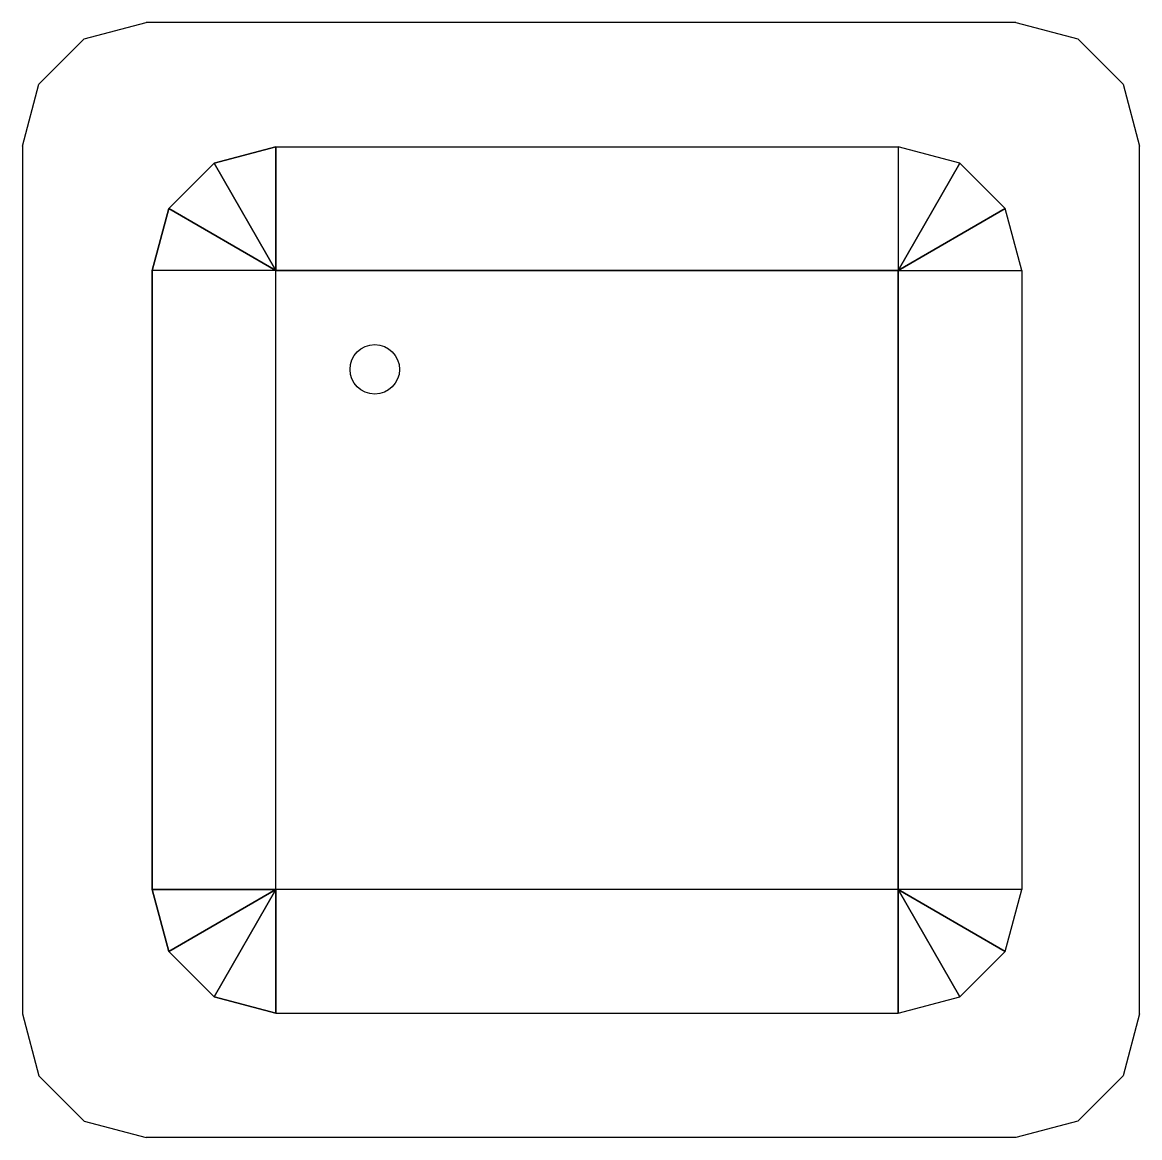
# Model space of a CAD drawing. Extents: x -10 to 80.4, y 0 to 90.2.
import ezdxf

# ---------------------------------------------------------------- set-up
doc = ezdxf.new("R2010")
doc.units = 0
doc.header["$LTSCALE"] = 12
doc.header["$MEASUREMENT"] = 0
doc.layers.get('0').update_dxf_attribs({"linetype": 'CONTINUOUS'})

msp = doc.modelspace()

# ---------------------------------------------------------------- linework, layer by layer
at = {"color": 0, "linetype": 'ByBlock', "extrusion": (0, -1, 0)}
for p, q in [((60.821, 80.108, -0.322), (60.821, 70.108, -15.322)), ((0.499, 20.054, -0.322), (10.499, 20.054, -15.322)), ((70.821, 20.054, -0.322), (60.821, 20.054, -15.322))]:
    msp.add_line(p, q, dxfattribs=at)
at = {"color": 0, "linetype": 'ByBlock'}
msp.add_circle((18.499, 62.108, -15.322), 2, dxfattribs=at)
for points, invisible_edges in [([(10.499, 80.108, -0.322), (5.499, 78.768, -0.322), (-5, 88.821), (0, 90.16)], 10), ([(10.499, 80.108, -0.322), (33.832, 80.108, -0.322), (30.01, 90.16), (0, 90.16)], 10), ([(33.832, 80.108, -0.322), (37.488, 80.108, -0.322), (40.342, 90.16), (30.01, 90.16)], 10), ([(37.488, 80.108, -0.322), (60.821, 80.108, -0.322), (70.352, 90.16), (40.342, 90.16)], 10), ([(65.821, 78.768, -0.322), (60.821, 80.108, -0.322), (70.352, 90.16), (75.352, 88.821)], 10), ([(5.499, 78.768, -0.322), (1.839, 75.108, -0.322), (-8.66, 85.16), (-5, 88.821)], 10), ([(69.481, 75.108, -0.322), (65.821, 78.768, -0.322), (75.352, 88.821), (79.012, 85.16)], 10), ([(1.839, 75.108, -0.322), (0.499, 70.108, -0.322), (-10, 80.16), (-8.66, 85.16)], 10), ([(70.821, 70.108, -0.322), (69.481, 75.108, -0.322), (79.012, 85.16), (80.352, 80.16)], 10), ([(-10, 80.16), (-10, 52.792), (0.499, 49.441, -0.322), (0.499, 70.108, -0.322)], 10), ([(60.821, 80.108, -0.322), (60.821, 76.775, -5.322), (10.499, 76.775, -5.322), (10.499, 80.108, -0.322)], 2), ([(70.821, 70.108, -0.322), (70.821, 49.441, -0.322), (80.352, 52.792), (80.352, 80.16)], 10), ([(60.821, 76.775, -5.322), (60.821, 73.441, -10.322), (10.499, 73.441, -10.322), (10.499, 76.775, -5.322)], 10), ([(60.821, 73.441, -10.322), (60.821, 70.108, -15.322), (10.499, 70.108, -15.322), (10.499, 73.441, -10.322)], 8), ([(0.499, 20.054, -0.322), (3.832, 20.054, -5.322), (3.832, 70.108, -5.322), (0.499, 70.108, -0.322)], 2), ([(3.832, 20.054, -5.322), (7.166, 20.054, -10.322), (7.166, 70.108, -10.322), (3.832, 70.108, -5.322)], 10), ([(7.166, 20.054, -10.322), (10.499, 20.054, -15.322), (10.499, 70.108, -15.322), (7.166, 70.108, -10.322)], 8), ([(64.154, 20.054, -10.322), (60.821, 20.054, -15.322), (60.821, 70.108, -15.322), (64.154, 70.108, -10.322)], 8), ([(67.488, 20.054, -5.322), (64.154, 20.054, -10.322), (64.154, 70.108, -10.322), (67.488, 70.108, -5.322)], 10), ([(70.821, 20.054, -0.322), (67.488, 20.054, -5.322), (67.488, 70.108, -5.322), (70.821, 70.108, -0.322)], 2), ([(-10, 52.792), (-10, 37.369), (0.499, 40.721, -0.322), (0.499, 49.441, -0.322)], 10), ([(70.821, 49.441, -0.322), (70.821, 40.721, -0.322), (80.352, 37.369), (80.352, 52.792)], 10), ([(-10, 37.369), (-10, 10), (0.499, 20.054, -0.322), (0.499, 40.721, -0.322)], 10), ([(70.821, 40.721, -0.322), (70.821, 20.054, -0.322), (80.352, 10), (80.352, 37.369)], 10), ([(-10, 10), (-8.66, 5), (1.839, 15.054, -0.322), (0.499, 20.054, -0.322)], 10), ([(60.821, 16.721, -10.322), (60.821, 20.054, -15.322), (10.499, 20.054, -15.322), (10.499, 16.721, -10.322)], 8), ([(69.481, 15.054, -0.322), (70.821, 20.054, -0.322), (80.352, 10), (79.012, 5)], 10), ([(60.821, 13.387, -5.322), (60.821, 16.721, -10.322), (10.499, 16.721, -10.322), (10.499, 13.387, -5.322)], 10), ([(-8.66, 5), (-5, 1.34), (5.499, 11.394, -0.322), (1.839, 15.054, -0.322)], 10), ([(65.821, 11.394, -0.322), (69.481, 15.054, -0.322), (79.012, 5), (75.352, 1.34)], 10), ([(60.821, 10.054, -0.322), (60.821, 13.387, -5.322), (10.499, 13.387, -5.322), (10.499, 10.054, -0.322)], 2), ([(-5, 1.34), (0, 0), (10.499, 10.054, -0.322), (5.499, 11.394, -0.322)], 10), ([(60.821, 10.054, -0.322), (65.821, 11.394, -0.322), (75.352, 1.34), (70.352, 0)], 10), ([(10.499, 10.054, -0.322), (33.832, 10.054, -0.322), (30.01, 0), (0, 0)], 10), ([(33.832, 10.054, -0.322), (37.488, 10.054, -0.322), (40.342, 0), (30.01, 0)], 10), ([(37.488, 10.054, -0.322), (60.821, 10.054, -0.322), (70.352, 0), (40.342, 0)], 10)]:
    msp.add_3dface(points, dxfattribs=dict(at, invisible_edges=invisible_edges))
msp.add_3dface([(10.499, 70.108, -15.322), (60.821, 70.108, -15.322), (60.821, 20.054, -15.322), (10.499, 20.054, -15.322)], dxfattribs=at)
msp.add_3dface([(10.499, 70.108, -15.322), (60.821, 70.108, -15.322), (60.821, 20.054, -15.322), (10.499, 20.054, -15.322)], dxfattribs=at)

# ---------------------------------------------------------------- meshes
mesh = msp.add_polymesh((2, 4), dxfattribs=at)
for k, corner in enumerate([(10.499, 70.108, -15.322), (10.499, 70.108, -15.322), (10.499, 70.108, -15.322), (10.499, 70.108, -15.322), (10.499, 80.108, -0.322), (5.499, 78.768, -0.322), (1.839, 75.108, -0.322), (0.499, 70.108, -0.322)]):
    mesh.set_mesh_vertex(divmod(k, 4), corner)
mesh = msp.add_polymesh((2, 4), dxfattribs=at)
for k, corner in enumerate([(60.821, 70.108, -15.322), (60.821, 70.108, -15.322), (60.821, 70.108, -15.322), (60.821, 70.108, -15.322), (60.821, 80.108, -0.322), (65.821, 78.768, -0.322), (69.481, 75.108, -0.322), (70.821, 70.108, -0.322)]):
    mesh.set_mesh_vertex(divmod(k, 4), corner)
mesh = msp.add_polymesh((2, 4), dxfattribs=at)
for k, corner in enumerate([(10.499, 20.054, -15.322), (10.499, 20.054, -15.322), (10.499, 20.054, -15.322), (10.499, 20.054, -15.322), (10.499, 10.054, -0.322), (5.499, 11.394, -0.322), (1.839, 15.054, -0.322), (0.499, 20.054, -0.322)]):
    mesh.set_mesh_vertex(divmod(k, 4), corner)
mesh = msp.add_polymesh((2, 4), dxfattribs=at)
for k, corner in enumerate([(60.821, 20.054, -15.322), (60.821, 20.054, -15.322), (60.821, 20.054, -15.322), (60.821, 20.054, -15.322), (70.821, 20.054, -0.322), (69.481, 15.054, -0.322), (65.821, 11.394, -0.322), (60.821, 10.054, -0.322)]):
    mesh.set_mesh_vertex(divmod(k, 4), corner)

doc.saveas('drawing.dxf')
